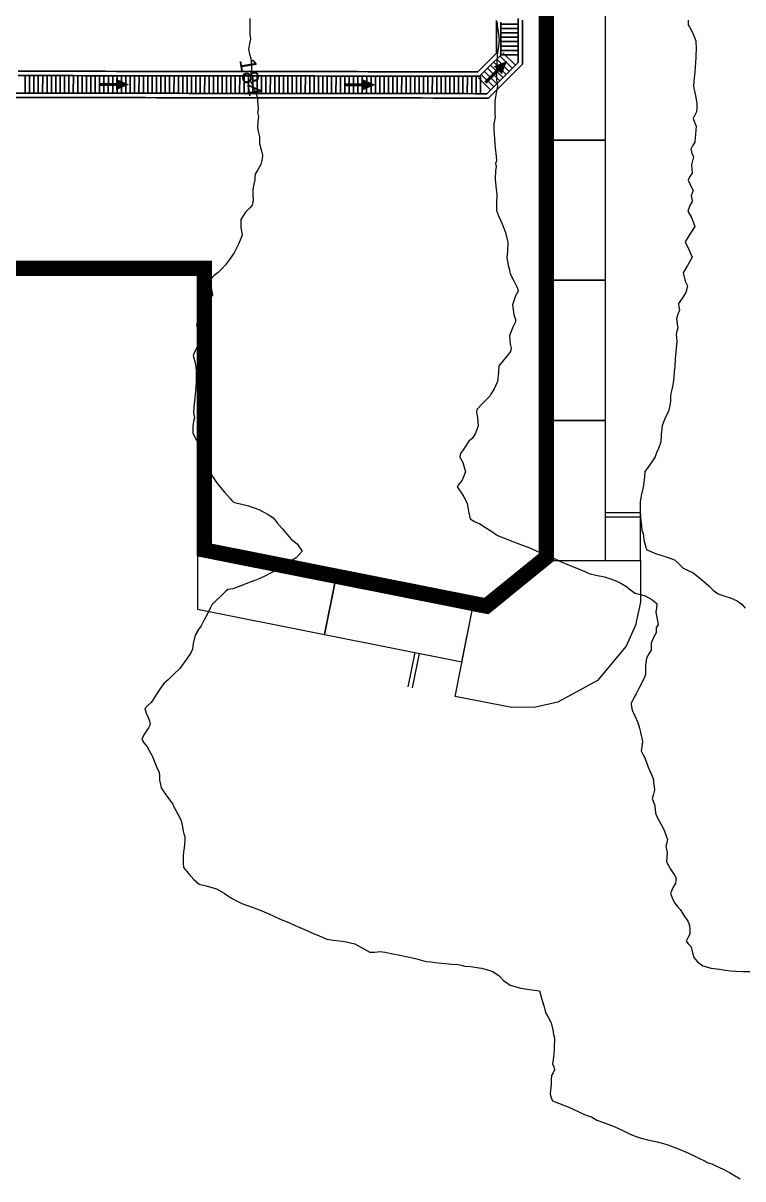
# Model space of a CAD drawing. Header units: metres. Extents: x 354768 to 355417, y 9249536 to 9250102.
# Drawn here: x 354965.79 to 354982.23, y 9249771.02 to 9249797.41 of the extents above; entities that cross this region are included whole.
import ezdxf
from ezdxf.enums import TextEntityAlignment as Align

# ---------------------------------------------------------------- set-up
doc = ezdxf.new("R2010")
doc.units = ezdxf.units.M
doc.header["$LTSCALE"] = 0.25
doc.linetypes.add('DASHED', pattern=[1.524, 1.27, -0.254])
for name, color, linetype, lineweight in [('ARQ-BASE', 8, 'CONTINUOUS', 13), ('ARQ-VEREDA', 9, 'CONTINUOUS', 9), ('CUNETA-S3', 94, 'CONTINUOUS', 35), ('LIMITE-INTERV', 1, 'DASHED', 70)]:
    doc.layers.add(name, color=color, linetype=linetype, lineweight=lineweight)
for name, color, linetype, true_color in [('CUN-FLUJO', 1, 'CONTINUOUS', 0xe60000), ('CUN-REJ-BORDE', 4, 'CONTINUOUS', 0x00aae6), ('CUN-REJ-PLATINA', 4, 'CONTINUOUS', 0x78cdf0), ('CURVAS-TXT', 33, 'CONTINUOUS', 0x966e46)]:
    doc.layers.add(name, color=color, linetype=linetype, true_color=true_color)
doc.layers.add('CURVAS', color=33, linetype='CONTINUOUS', lineweight=13, true_color=0xb08860)
doc.styles.get("Standard").update_dxf_attribs({"font": 'arial.ttf'})

# ---------------------------------------------------------------- blocks, each defined once
blk = doc.blocks.new('ARQUITECTURA_BASE')
at = {"layer": 'ARQ-VEREDA'}
for points in [[(354979.095, 9249794.739), (354979.095, 9249797.939), (354977.895, 9249797.939), (354977.895, 9249794.739), (354979.095, 9249794.739)], [(354979.095, 9249791.539), (354979.095, 9249794.739), (354977.895, 9249794.739), (354977.895, 9249791.539), (354979.095, 9249791.539)], [(354979.095, 9249788.339), (354979.095, 9249791.539), (354977.895, 9249791.539), (354977.895, 9249788.339), (354979.095, 9249788.339)], [(354979.095, 9249785.139), (354979.095, 9249788.339), (354977.895, 9249788.339), (354977.895, 9249785.139), (354979.095, 9249785.139)], [(354969.773, 9249784.028), (354972.677, 9249783.448), (354972.912, 9249784.625), (354969.774, 9249785.251), (354969.773, 9249784.028)], [(354972.677, 9249783.448), (354975.815, 9249782.822), (354976.05, 9249783.999), (354972.912, 9249784.625), (354972.677, 9249783.448)]]:
    blk.add_lwpolyline(points, close=True, dxfattribs=at)
for points in [[(354979.095, 9249786.239), (354979.895, 9249786.239)], [(354979.895, 9249785.139), (354979.895, 9249786.239)], [(354979.095, 9249786.139), (354979.895, 9249786.139)], [(354976.05, 9249783.999), (354976.417, 9249783.926), (354977.895, 9249785.139), (354979.895, 9249785.139), (354979.895, 9249784.192), (354979.777, 9249783.665), (354979.566, 9249783.184), (354978.907, 9249782.398), (354978.006, 9249781.905), (354977.494, 9249781.792), (354976.953, 9249781.779), (354975.659, 9249782.037), (354976.05, 9249783.999)], [(354974.736, 9249783.037), (354974.58, 9249782.253)], [(354974.834, 9249783.018), (354974.678, 9249782.233)]]:
    blk.add_lwpolyline(points, dxfattribs=at)
blk = doc.blocks.new('CURVAS_DE_NIVEL')
at = {"layer": 'CURVAS'}
for points in [[(354970.973, 9249797.519), (354970.969, 9249797.35), (354970.972, 9249797.248), (354970.972, 9249797.164), (354970.98, 9249797.109), (354970.987, 9249797.048), (354970.963, 9249796.945), (354970.941, 9249796.812), (354970.963, 9249796.701), (354970.989, 9249796.608), (354971.002, 9249796.53), (354971.011, 9249796.451), (354971.004, 9249796.359), (354970.994, 9249796.264), (354970.984, 9249796.175), (354970.979, 9249796.099), (354971.005, 9249796.046), (354971.034, 9249795.992), (354971.079, 9249795.893), (354971.134, 9249795.731), (354971.154, 9249795.551), (354971.157, 9249795.441), (354971.144, 9249795.375), (354971.168, 9249795.282), (354971.154, 9249795.168), (354971.143, 9249795.021), (354971.167, 9249794.908), (354971.191, 9249794.816), (354971.19, 9249794.739), (354971.189, 9249794.662), (354971.227, 9249794.52), (354971.262, 9249794.394), (354971.249, 9249794.302), (354971.236, 9249794.247), (354971.22, 9249794.187), (354971.156, 9249794.076), (354971.091, 9249793.961), (354971.086, 9249793.896), (354971.083, 9249793.83), (354971.062, 9249793.737), (354971.038, 9249793.61), (354971.04, 9249793.482), (354971.046, 9249793.386), (354971.036, 9249793.316), (354971.025, 9249793.257), (354970.967, 9249793.193), (354970.872, 9249793.096), (354970.76, 9249792.924), (354970.764, 9249792.737), (354970.79, 9249792.626), (354970.792, 9249792.567), (354970.763, 9249792.494), (354970.707, 9249792.365), (354970.644, 9249792.225), (354970.608, 9249792.167), (354970.571, 9249792.111), (354970.505, 9249792.014), (354970.414, 9249791.889), (354970.33, 9249791.802), (354970.246, 9249791.721), (354970.153, 9249791.646), (354970.08, 9249791.563), (354970.081, 9249791.402), (354970.099, 9249791.28), (354970.113, 9249791.205), (354970.076, 9249791.146), (354969.99, 9249791.025), (354969.888, 9249790.87), (354969.851, 9249790.762), (354969.824, 9249790.67), (354969.786, 9249790.598), (354969.754, 9249790.526), (354969.766, 9249790.445), (354969.784, 9249790.361), (354969.795, 9249790.269), (354969.799, 9249790.168), (354969.779, 9249790.069), (354969.751, 9249789.98), (354969.709, 9249789.901), (354969.675, 9249789.823), (354969.696, 9249789.74), (354969.724, 9249789.656), (354969.736, 9249789.563), (354969.744, 9249789.463), (354969.746, 9249789.341), (354969.744, 9249789.213), (354969.736, 9249789.108), (354969.726, 9249789.004), (354969.713, 9249788.853), (354969.693, 9249788.631), (354969.684, 9249788.508), (354969.695, 9249788.453), (354969.706, 9249788.401), (354969.682, 9249788.313), (354969.666, 9249788.209), (354969.666, 9249788.05), (354969.748, 9249787.888), (354969.822, 9249787.777), (354969.861, 9249787.727), (354969.896, 9249787.675), (354969.911, 9249787.564), (354969.924, 9249787.448), (354969.945, 9249787.374), (354969.963, 9249787.315), (354969.989, 9249787.264), (354970.086, 9249787.107), (354970.19, 9249786.941), (354970.228, 9249786.892), (354970.266, 9249786.844), (354970.393, 9249786.7), (354970.519, 9249786.558), (354970.557, 9249786.512), (354970.598, 9249786.47), (354970.68, 9249786.45), (354970.784, 9249786.427), (354970.942, 9249786.385), (354971.177, 9249786.303), (354971.385, 9249786.194), (354971.498, 9249786.12), (354971.548, 9249786.063), (354971.596, 9249786.003), (354971.708, 9249785.87), (354971.82, 9249785.737), (354971.869, 9249785.679), (354971.919, 9249785.621), (354972.051, 9249785.52), (354972.163, 9249785.353), (354972.029, 9249785.201), (354971.886, 9249785.12), (354971.834, 9249785.075), (354971.78, 9249785.031), (354971.647, 9249784.958), (354971.454, 9249784.857), (354971.311, 9249784.782), (354971.194, 9249784.726), (354971.087, 9249784.684), (354970.979, 9249784.644), (354970.762, 9249784.561), (354970.582, 9249784.494), (354970.52, 9249784.483), (354970.468, 9249784.475), (354970.418, 9249784.437), (354970.336, 9249784.358), (354970.186, 9249784.213), (354970.104, 9249784.131), (354970.071, 9249784.063), (354969.999, 9249783.922), (354969.921, 9249783.77), (354969.888, 9249783.71), (354969.855, 9249783.651), (354969.793, 9249783.564), (354969.717, 9249783.433), (354969.676, 9249783.245), (354969.656, 9249783.111), (354969.619, 9249783.029), (354969.524, 9249782.888), (354969.427, 9249782.748), (354969.372, 9249782.672), (354969.244, 9249782.549), (354969.108, 9249782.42), (354969.056, 9249782.376), (354969.005, 9249782.332), (354968.929, 9249782.224), (354968.837, 9249782.088), (354968.776, 9249781.988), (354968.717, 9249781.898), (354968.636, 9249781.828), (354968.573, 9249781.756), (354968.601, 9249781.651), (354968.645, 9249781.553), (354968.676, 9249781.471), (354968.695, 9249781.391), (354968.657, 9249781.319), (354968.61, 9249781.249), (354968.55, 9249781.157), (354968.506, 9249781.052), (354968.554, 9249780.966), (354968.623, 9249780.881), (354968.679, 9249780.785), (354968.736, 9249780.678), (354968.798, 9249780.527), (354968.843, 9249780.412), (354968.871, 9249780.361), (354968.898, 9249780.309), (354968.903, 9249780.223), (354968.908, 9249780.12), (354968.926, 9249780.023), (354968.942, 9249779.95), (354968.987, 9249779.879), (354969.096, 9249779.73), (354969.209, 9249779.573), (354969.235, 9249779.515), (354969.261, 9249779.457), (354969.326, 9249779.35), (354969.404, 9249779.201), (354969.434, 9249779.06), (354969.447, 9249778.959), (354969.465, 9249778.9), (354969.482, 9249778.84), (354969.483, 9249778.76), (354969.48, 9249778.665), (354969.467, 9249778.577), (354969.454, 9249778.487), (354969.45, 9249778.397), (354969.449, 9249778.308), (354969.447, 9249778.218), (354969.455, 9249778.132), (354969.567, 9249777.99), (354969.689, 9249777.855), (354969.75, 9249777.798), (354969.815, 9249777.747), (354969.973, 9249777.707), (354970.206, 9249777.638), (354970.38, 9249777.542), (354970.489, 9249777.468), (354970.584, 9249777.412), (354970.661, 9249777.368), (354970.724, 9249777.338), (354970.786, 9249777.309), (354970.867, 9249777.279), (354971.021, 9249777.222), (354971.188, 9249777.158), (354971.4, 9249777.067), (354971.53, 9249777.009), (354971.615, 9249776.973), (354971.701, 9249776.936), (354971.786, 9249776.899), (354971.872, 9249776.862), (354972.002, 9249776.806), (354972.215, 9249776.715), (354972.427, 9249776.624), (354972.556, 9249776.567), (354972.641, 9249776.528), (354972.728, 9249776.494), (354972.877, 9249776.472), (354973.138, 9249776.435), (354973.365, 9249776.384), (354973.571, 9249776.272), (354973.707, 9249776.191), (354973.822, 9249776.195), (354973.94, 9249776.208), (354974.064, 9249776.193), (354974.201, 9249776.167), (354974.361, 9249776.136), (354974.575, 9249776.089), (354974.75, 9249776.048), (354974.912, 9249776.008), (354975.009, 9249775.985), (354975.104, 9249775.972), (354975.199, 9249775.961), (354975.35, 9249775.946), (354975.587, 9249775.924), (354975.726, 9249775.91), (354975.8, 9249775.894), (354975.875, 9249775.877), (354976.007, 9249775.864), (354976.258, 9249775.83), (354976.505, 9249775.761), (354976.656, 9249775.659), (354976.762, 9249775.547), (354976.913, 9249775.444), (354977.162, 9249775.371), (354977.414, 9249775.332), (354977.531, 9249775.321), (354977.588, 9249775.31), (354977.606, 9249775.231), (354977.65, 9249775.094), (354977.696, 9249774.946), (354977.709, 9249774.882), (354977.723, 9249774.819), (354977.779, 9249774.724), (354977.852, 9249774.578), (354977.889, 9249774.421), (354977.905, 9249774.318), (354977.917, 9249774.268), (354977.928, 9249774.217), (354977.926, 9249774.153), (354977.922, 9249774.08), (354977.919, 9249773.986), (354977.912, 9249773.863), (354977.896, 9249773.743), (354977.885, 9249773.648), (354977.91, 9249773.577), (354977.93, 9249773.507), (354977.898, 9249773.442), (354977.862, 9249773.376), (354977.856, 9249773.279), (354977.852, 9249773.159), (354977.839, 9249773.044), (354977.832, 9249772.949), (354977.852, 9249772.871), (354977.886, 9249772.801), (354978.019, 9249772.746), (354978.258, 9249772.654), (354978.484, 9249772.548), (354978.614, 9249772.484), (354978.695, 9249772.457), (354978.771, 9249772.432), (354978.834, 9249772.396), (354978.897, 9249772.36), (354979.044, 9249772.307), (354979.288, 9249772.214), (354979.501, 9249772.118), (354979.628, 9249772.057), (354979.708, 9249772.019), (354979.79, 9249771.983), (354979.906, 9249771.95), (354980.083, 9249771.904), (354980.275, 9249771.86), (354980.39, 9249771.835), (354980.444, 9249771.818), (354980.498, 9249771.801), (354980.575, 9249771.771), (354980.736, 9249771.708), (354980.923, 9249771.631), (354981.106, 9249771.549), (354981.257, 9249771.477), (354981.327, 9249771.443), (354981.372, 9249771.418), (354981.416, 9249771.393), (354981.469, 9249771.376), (354981.525, 9249771.358), (354981.613, 9249771.317), (354981.779, 9249771.237), (354981.922, 9249771.165), (354982.055, 9249771.086), (354982.169, 9249771.017)], [(354976.619, 9249797.43), (354976.617, 9249797.351), (354976.64, 9249797.22), (354976.663, 9249797.034), (354976.648, 9249796.885), (354976.631, 9249796.786), (354976.627, 9249796.735), (354976.622, 9249796.683), (354976.618, 9249796.631), (354976.613, 9249796.579), (354976.608, 9249796.473), (354976.603, 9249796.33), (354976.603, 9249796.206), (354976.606, 9249796.111), (354976.617, 9249796.042), (354976.627, 9249795.973), (354976.614, 9249795.899), (354976.597, 9249795.823), (354976.58, 9249795.732), (354976.564, 9249795.623), (354976.562, 9249795.514), (354976.563, 9249795.421), (354976.569, 9249795.344), (354976.573, 9249795.268), (354976.556, 9249795.192), (354976.539, 9249795.116), (354976.544, 9249794.986), (354976.559, 9249794.764), (354976.575, 9249794.567), (354976.593, 9249794.363), (354976.601, 9249794.266), (354976.577, 9249794.203), (354976.596, 9249794.141), (354976.582, 9249794.036), (354976.57, 9249793.849), (354976.588, 9249793.689), (354976.61, 9249793.499), (354976.606, 9249793.286), (354976.606, 9249793.136), (354976.651, 9249793.011), (354976.695, 9249792.916), (354976.726, 9249792.843), (354976.755, 9249792.768), (354976.807, 9249792.632), (354976.862, 9249792.405), (354976.852, 9249792.209), (354976.836, 9249792.052), (354976.869, 9249791.882), (354976.898, 9249791.78), (354976.918, 9249791.69), (354977.003, 9249791.524), (354977.087, 9249791.362), (354977.096, 9249791.293), (354977.036, 9249791.187), (354976.968, 9249790.976), (354977, 9249790.756), (354977.041, 9249790.642), (354977.036, 9249790.589), (354976.974, 9249790.47), (354976.902, 9249790.272), (354976.917, 9249790.089), (354976.942, 9249789.983), (354976.924, 9249789.915), (354976.837, 9249789.805), (354976.741, 9249789.685), (354976.696, 9249789.635), (354976.656, 9249789.583), (354976.649, 9249789.441), (354976.624, 9249789.231), (354976.549, 9249789.059), (354976.493, 9249788.965), (354976.448, 9249788.891), (354976.3, 9249788.738), (354976.156, 9249788.588), (354976.145, 9249788.529), (354976.173, 9249788.407), (354976.188, 9249788.204), (354976.117, 9249788.03), (354976.053, 9249787.934), (354976.014, 9249787.901), (354975.974, 9249787.867), (354975.873, 9249787.714), (354975.777, 9249787.565), (354975.767, 9249787.498), (354975.835, 9249787.376), (354975.897, 9249787.164), (354975.816, 9249786.976), (354975.74, 9249786.88), (354975.704, 9249786.826), (354975.742, 9249786.767), (354975.794, 9249786.69), (354975.858, 9249786.594), (354975.935, 9249786.451), (354975.965, 9249786.258), (354976.001, 9249786.091), (354976.101, 9249786.028), (354976.222, 9249785.978), (354976.351, 9249785.896), (354976.518, 9249785.786), (354976.604, 9249785.729), (354976.661, 9249785.695), (354976.763, 9249785.657), (354976.98, 9249785.576), (354977.197, 9249785.493), (354977.377, 9249785.419), (354977.526, 9249785.356), (354977.599, 9249785.325), (354977.658, 9249785.301), (354977.716, 9249785.276), (354977.774, 9249785.251), (354977.831, 9249785.225), (354977.903, 9249785.192), (354978.049, 9249785.127), (354978.224, 9249785.05), (354978.479, 9249784.946), (354978.62, 9249784.89), (354978.68, 9249784.86), (354978.741, 9249784.832), (354978.876, 9249784.805), (354979.069, 9249784.765), (354979.208, 9249784.723), (354979.332, 9249784.676), (354979.446, 9249784.62), (354979.556, 9249784.555), (354979.668, 9249784.469), (354979.774, 9249784.395), (354979.886, 9249784.362), (354979.998, 9249784.331), (354980.149, 9249784.248), (354980.266, 9249784.156), (354980.261, 9249784.06), (354980.242, 9249783.955), (354980.271, 9249783.799), (354980.297, 9249783.676), (354980.254, 9249783.599), (354980.253, 9249783.546), (354980.25, 9249783.488), (354980.193, 9249783.378), (354980.134, 9249783.255), (354980.135, 9249783.173), (354980.135, 9249783.092), (354980.084, 9249783.009), (354980.027, 9249782.909), (354980.01, 9249782.75), (354980.005, 9249782.628), (354980.009, 9249782.556), (354979.99, 9249782.489), (354979.935, 9249782.374), (354979.857, 9249782.214), (354979.791, 9249782.095), (354979.742, 9249782.006), (354979.708, 9249781.941), (354979.681, 9249781.874), (354979.687, 9249781.798), (354979.702, 9249781.719), (354979.762, 9249781.592), (354979.832, 9249781.441), (354979.868, 9249781.311), (354979.889, 9249781.222), (354979.909, 9249781.145), (354979.924, 9249781.079), (354979.939, 9249780.998), (354979.922, 9249780.895), (354979.91, 9249780.79), (354979.945, 9249780.72), (354979.986, 9249780.65), (354980.02, 9249780.551), (354980.066, 9249780.422), (354980.133, 9249780.269), (354980.182, 9249780.161), (354980.186, 9249780.109), (354980.189, 9249780.056), (354980.204, 9249779.983), (354980.216, 9249779.893), (354980.186, 9249779.8), (354980.159, 9249779.704), (354980.188, 9249779.623), (354980.223, 9249779.542), (354980.229, 9249779.446), (354980.24, 9249779.342), (354980.327, 9249779.176), (354980.405, 9249779.041), (354980.437, 9249778.971), (354980.474, 9249778.878), (354980.511, 9249778.767), (354980.494, 9249778.688), (354980.475, 9249778.613), (354980.489, 9249778.542), (354980.505, 9249778.471), (354980.491, 9249778.375), (354980.487, 9249778.257), (354980.581, 9249778.088), (354980.668, 9249777.955), (354980.705, 9249777.883), (354980.702, 9249777.831), (354980.694, 9249777.774), (354980.636, 9249777.679), (354980.58, 9249777.539), (354980.62, 9249777.411), (354980.678, 9249777.31), (354980.736, 9249777.237), (354980.797, 9249777.166), (354980.892, 9249777.028), (354980.973, 9249776.905), (354980.995, 9249776.849), (354981.013, 9249776.793), (354981.022, 9249776.71), (354981.022, 9249776.609), (354980.975, 9249776.523), (354980.938, 9249776.444), (354980.988, 9249776.38), (354981.048, 9249776.314), (354981.072, 9249776.207), (354981.113, 9249776.074), (354981.198, 9249775.972), (354981.317, 9249775.886), (354981.509, 9249775.833), (354981.701, 9249775.803), (354981.828, 9249775.784), (354981.956, 9249775.771), (354982.072, 9249775.762), (354982.227, 9249775.754), (354982.396, 9249775.755)], [(354980.985, 9249797.483), (354980.981, 9249797.376), (354981.016, 9249797.311), (354981.057, 9249797.247), (354981.104, 9249797.149), (354981.155, 9249797.006), (354981.164, 9249796.812), (354981.16, 9249796.68), (354981.155, 9249796.622), (354981.149, 9249796.511), (354981.134, 9249796.298), (354981.112, 9249796.088), (354981.1, 9249795.976), (354981.116, 9249795.892), (354981.148, 9249795.755), (354981.182, 9249795.584), (354981.182, 9249795.476), (354981.172, 9249795.383), (354981.133, 9249795.309), (354981.099, 9249795.237), (354981.128, 9249795.154), (354981.162, 9249795.062), (354981.158, 9249794.97), (354981.147, 9249794.878), (354981.143, 9249794.785), (354981.131, 9249794.694), (354981.081, 9249794.613), (354981.039, 9249794.532), (354981.068, 9249794.446), (354981.102, 9249794.357), (354981.084, 9249794.267), (354981.06, 9249794.176), (354981.068, 9249794.081), (354981.071, 9249793.989), (354981.022, 9249793.908), (354980.979, 9249793.828), (354981.035, 9249793.703), (354981.093, 9249793.592), (354981.071, 9249793.53), (354981.048, 9249793.467), (354981.062, 9249793.403), (354981.075, 9249793.339), (354981.023, 9249793.247), (354980.974, 9249793.118), (354981.057, 9249792.973), (354981.133, 9249792.769), (354981.023, 9249792.591), (354980.914, 9249792.414), (354980.993, 9249792.239), (354981.073, 9249792.064), (354980.97, 9249791.874), (354980.864, 9249791.708), (354980.912, 9249791.518), (354980.969, 9249791.412), (354980.954, 9249791.346), (354980.932, 9249791.257), (354980.849, 9249791.139), (354980.764, 9249791.007), (354980.772, 9249790.933), (354980.783, 9249790.857), (354980.749, 9249790.767), (354980.714, 9249790.657), (354980.73, 9249790.542), (354980.748, 9249790.448), (354980.726, 9249790.375), (354980.704, 9249790.303), (354980.712, 9249790.228), (354980.723, 9249790.152), (354980.71, 9249789.98), (354980.688, 9249789.743), (354980.674, 9249789.573), (354980.663, 9249789.448), (354980.654, 9249789.345), (354980.644, 9249789.243), (354980.621, 9249789.117), (354980.602, 9249789.016), (354980.588, 9249788.955), (354980.576, 9249788.894), (354980.576, 9249788.835), (354980.576, 9249788.775), (354980.561, 9249788.679), (354980.531, 9249788.543), (354980.466, 9249788.412), (354980.388, 9249788.222), (354980.366, 9249788.014), (354980.356, 9249787.849), (354980.302, 9249787.694), (354980.26, 9249787.599), (354980.228, 9249787.505), (354980.135, 9249787.37), (354980.043, 9249787.238), (354979.995, 9249787.17), (354979.982, 9249787.046), (354979.953, 9249786.818), (354979.917, 9249786.654), (354979.888, 9249786.488), (354979.883, 9249786.286), (354979.893, 9249786.114), (354979.912, 9249785.936), (354979.927, 9249785.832), (354979.957, 9249785.754), (354979.962, 9249785.69), (354979.97, 9249785.615), (354979.999, 9249785.498), (354980.03, 9249785.392), (354980.077, 9249785.368), (354980.127, 9249785.346), (354980.179, 9249785.325), (354980.233, 9249785.303), (354980.336, 9249785.272), (354980.525, 9249785.211), (354980.671, 9249785.152), (354980.774, 9249785.058), (354980.868, 9249784.966), (354980.981, 9249784.91), (354981.095, 9249784.855), (354981.2, 9249784.774), (354981.336, 9249784.659), (354981.45, 9249784.562), (354981.556, 9249784.462), (354981.669, 9249784.375), (354981.819, 9249784.325), (354981.967, 9249784.282), (354982.1, 9249784.215), (354982.207, 9249784.142), (354982.285, 9249784.048)]]:
    blk.add_lwpolyline(points, dxfattribs=at)
at = {"layer": 'CURVAS-TXT'}
blk.add_text('184', height=0.375, rotation=-80.626, dxfattribs=at).set_placement((354970.984, 9249796.175), align=Align.MIDDLE_CENTER)
blk = doc.blocks.new('LIMITE_DE_INTERVENCION')
at = {"layer": 'LIMITE-INTERV', "const_width": 0.35}
blk.add_lwpolyline([(354813.64, 9249855.63), (354841.92, 9249883.91), (354871.13, 9249854.7), (354916.13, 9249854.7), (354916.13, 9249869.58), (354977.74, 9249869.58), (354977.74, 9249785.21), (354976.37, 9249784.1), (354969.93, 9249785.38), (354969.93, 9249791.81), (354955.81, 9249791.81), (354948.88, 9249794.19), (354936.64, 9249794.19), (354936.64, 9249792.02), (354926.97, 9249793.95), (354926.97, 9249800.53), (354919.17, 9249800.53), (354919.17, 9249802.42), (354907.61, 9249802.61), (354883.57, 9249802.61), (354879.56, 9249803.41), (354859.72, 9249811.52)], close=True, dxfattribs=at)
blk = doc.blocks.new('CUNETAS_SISTEMA_3_NORESTE_LOSA')
at = {"layer": 'CUN-FLUJO', "const_width": 0.07}
for points in [[(354976.352, 9249796.053), (354976.635, 9249796.336)], [(354967.513, 9249796.012), (354967.912, 9249796.011)], [(354973.138, 9249796.005), (354973.537, 9249796.004)]]:
    blk.add_lwpolyline(points, dxfattribs=at)
at = {"layer": 'CUN-FLUJO', "true_color": 0xe60000}
for points in [[(354976.848, 9249796.548), (354976.544, 9249796.428), (354976.727, 9249796.244)], [(354968.212, 9249796.011), (354967.913, 9249796.141), (354967.912, 9249795.881)], [(354973.837, 9249796.004), (354973.538, 9249796.134), (354973.537, 9249795.874)]]:
    blk.add_solid(points, dxfattribs=at)
at = {"layer": 'CUN-REJ-BORDE'}
for points in [[(354977.1, 9249797.518), (354977.1, 9249797.268), (354977.1, 9249797.018), (354977.1, 9249796.767), (354977.1, 9249796.517), (354976.921, 9249796.338), (354976.741, 9249796.159), (354976.562, 9249795.98), (354976.383, 9249795.801), (354976.131, 9249795.801), (354975.879, 9249795.802), (354975.627, 9249795.802), (354975.375, 9249795.802), (354975.123, 9249795.802), (354974.872, 9249795.803), (354974.62, 9249795.803), (354974.368, 9249795.803), (354974.116, 9249795.804), (354973.864, 9249795.804), (354973.612, 9249795.804), (354973.361, 9249795.805), (354973.109, 9249795.805), (354972.857, 9249795.805), (354972.605, 9249795.806), (354972.353, 9249795.806), (354972.101, 9249795.806), (354971.85, 9249795.807), (354971.598, 9249795.807), (354971.346, 9249795.807), (354971.094, 9249795.807), (354970.842, 9249795.808), (354970.59, 9249795.808), (354970.339, 9249795.808), (354970.087, 9249795.809), (354969.835, 9249795.809), (354969.583, 9249795.809), (354969.331, 9249795.81), (354969.079, 9249795.81), (354968.828, 9249795.81), (354968.576, 9249795.811), (354968.324, 9249795.811), (354968.072, 9249795.811), (354967.82, 9249795.812), (354967.568, 9249795.812), (354967.317, 9249795.812), (354967.065, 9249795.812), (354966.813, 9249795.813), (354966.561, 9249795.813), (354966.309, 9249795.813), (354966.057, 9249795.814), (354965.806, 9249795.814), (354965.554, 9249795.814)], [(354965.677, 9249796.214), (354965.928, 9249796.214), (354966.179, 9249796.214), (354966.43, 9249796.213), (354966.681, 9249796.213), (354966.932, 9249796.213), (354967.183, 9249796.212), (354967.434, 9249796.212), (354967.685, 9249796.212), (354967.936, 9249796.211), (354968.187, 9249796.211), (354968.438, 9249796.211), (354968.689, 9249796.21), (354968.94, 9249796.21), (354969.191, 9249796.21), (354969.442, 9249796.21), (354969.693, 9249796.209), (354969.944, 9249796.209), (354970.195, 9249796.209), (354970.445, 9249796.208), (354970.696, 9249796.208), (354970.947, 9249796.208), (354971.198, 9249796.207), (354971.449, 9249796.207), (354971.7, 9249796.207), (354971.951, 9249796.206), (354972.202, 9249796.206), (354972.453, 9249796.206), (354972.704, 9249796.205), (354972.955, 9249796.205), (354973.206, 9249796.205), (354973.457, 9249796.205), (354973.708, 9249796.204), (354973.959, 9249796.204), (354974.21, 9249796.204), (354974.461, 9249796.203), (354974.712, 9249796.203), (354974.963, 9249796.203), (354975.214, 9249796.202), (354975.465, 9249796.202), (354975.715, 9249796.202), (354975.966, 9249796.201), (354976.217, 9249796.201), (354976.459, 9249796.442), (354976.7, 9249796.683), (354976.7, 9249796.934), (354976.7, 9249797.185), (354976.7, 9249797.436)], [(354977.2, 9249797.478), (354977.2, 9249797.227), (354977.2, 9249796.977), (354977.2, 9249796.726), (354977.2, 9249796.476), (354977.006, 9249796.282), (354976.812, 9249796.088), (354976.618, 9249795.895), (354976.424, 9249795.701), (354976.171, 9249795.701), (354975.918, 9249795.701), (354975.666, 9249795.702), (354975.413, 9249795.702), (354975.16, 9249795.702), (354974.907, 9249795.703), (354974.655, 9249795.703), (354974.402, 9249795.703), (354974.149, 9249795.704), (354973.896, 9249795.704), (354973.644, 9249795.704), (354973.391, 9249795.705), (354973.138, 9249795.705), (354972.885, 9249795.705), (354972.633, 9249795.706), (354972.38, 9249795.706), (354972.127, 9249795.706), (354971.874, 9249795.707), (354971.622, 9249795.707), (354971.369, 9249795.707), (354971.116, 9249795.707), (354970.863, 9249795.708), (354970.611, 9249795.708), (354970.358, 9249795.708), (354970.105, 9249795.709), (354969.852, 9249795.709), (354969.6, 9249795.709), (354969.347, 9249795.71), (354969.094, 9249795.71), (354968.841, 9249795.71), (354968.589, 9249795.711), (354968.336, 9249795.711), (354968.083, 9249795.711), (354967.83, 9249795.712), (354967.578, 9249795.712), (354967.325, 9249795.712), (354967.072, 9249795.712), (354966.819, 9249795.713), (354966.567, 9249795.713), (354966.314, 9249795.713), (354966.061, 9249795.714), (354965.808, 9249795.714), (354965.556, 9249795.714)], [(354965.675, 9249796.314), (354965.925, 9249796.314), (354966.175, 9249796.314), (354966.425, 9249796.313), (354966.675, 9249796.313), (354966.925, 9249796.313), (354967.175, 9249796.312), (354967.425, 9249796.312), (354967.675, 9249796.312), (354967.925, 9249796.311), (354968.175, 9249796.311), (354968.425, 9249796.311), (354968.675, 9249796.31), (354968.925, 9249796.31), (354969.175, 9249796.31), (354969.425, 9249796.31), (354969.675, 9249796.309), (354969.925, 9249796.309), (354970.175, 9249796.309), (354970.426, 9249796.308), (354970.676, 9249796.308), (354970.926, 9249796.308), (354971.176, 9249796.307), (354971.426, 9249796.307), (354971.676, 9249796.307), (354971.926, 9249796.306), (354972.176, 9249796.306), (354972.426, 9249796.306), (354972.676, 9249796.306), (354972.926, 9249796.305), (354973.176, 9249796.305), (354973.426, 9249796.305), (354973.676, 9249796.304), (354973.926, 9249796.304), (354974.176, 9249796.304), (354974.426, 9249796.303), (354974.676, 9249796.303), (354974.926, 9249796.303), (354975.176, 9249796.302), (354975.426, 9249796.302), (354975.676, 9249796.302), (354975.926, 9249796.301), (354976.176, 9249796.301), (354976.388, 9249796.513), (354976.6, 9249796.724), (354976.6, 9249796.974), (354976.6, 9249797.224), (354976.6, 9249797.475)]]:
    blk.add_lwpolyline(points, dxfattribs=at)
at = {"layer": 'CUN-REJ-PLATINA'}
for p, q in [((354976.7, 9249797.39), (354977.1, 9249797.39)), ((354976.7, 9249797.29), (354977.1, 9249797.29)), ((354976.7, 9249797.19), (354977.1, 9249797.19)), ((354976.7, 9249797.09), (354977.1, 9249797.09)), ((354976.7, 9249796.99), (354977.1, 9249796.99)), ((354976.7, 9249796.89), (354977.1, 9249796.89)), ((354976.7, 9249796.79), (354977.1, 9249796.79)), ((354976.539, 9249796.522), (354976.822, 9249796.239)), ((354976.61, 9249796.593), (354976.893, 9249796.31)), ((354976.681, 9249796.664), (354976.963, 9249796.381)), ((354976.7, 9249796.69), (354977.1, 9249796.69)), ((354976.751, 9249796.734), (354977.034, 9249796.451)), ((354976.327, 9249796.31), (354976.609, 9249796.027)), ((354976.398, 9249796.381), (354976.68, 9249796.098)), ((354976.468, 9249796.452), (354976.751, 9249796.169)), ((354965.838, 9249796.214), (354965.837, 9249795.814)), ((354965.938, 9249796.214), (354965.937, 9249795.814)), ((354966.038, 9249796.214), (354966.037, 9249795.814)), ((354966.138, 9249796.214), (354966.137, 9249795.814)), ((354966.238, 9249796.214), (354966.237, 9249795.814)), ((354966.338, 9249796.213), (354966.337, 9249795.813)), ((354966.438, 9249796.213), (354966.437, 9249795.813)), ((354966.538, 9249796.213), (354966.537, 9249795.813)), ((354966.638, 9249796.213), (354966.637, 9249795.813)), ((354966.738, 9249796.213), (354966.737, 9249795.813)), ((354966.838, 9249796.213), (354966.837, 9249795.813)), ((354966.938, 9249796.213), (354966.937, 9249795.813)), ((354967.038, 9249796.213), (354967.037, 9249795.813)), ((354967.138, 9249796.212), (354967.137, 9249795.812)), ((354967.238, 9249796.212), (354967.237, 9249795.812)), ((354967.338, 9249796.212), (354967.337, 9249795.812)), ((354967.438, 9249796.212), (354967.437, 9249795.812)), ((354967.538, 9249796.212), (354967.537, 9249795.812)), ((354967.638, 9249796.212), (354967.637, 9249795.812)), ((354967.738, 9249796.212), (354967.737, 9249795.812)), ((354967.838, 9249796.212), (354967.837, 9249795.812)), ((354967.938, 9249796.211), (354967.937, 9249795.811)), ((354968.038, 9249796.211), (354968.037, 9249795.811)), ((354968.138, 9249796.211), (354968.137, 9249795.811)), ((354968.238, 9249796.211), (354968.237, 9249795.811)), ((354968.338, 9249796.211), (354968.337, 9249795.811)), ((354968.438, 9249796.211), (354968.437, 9249795.811)), ((354968.538, 9249796.211), (354968.537, 9249795.811)), ((354968.638, 9249796.211), (354968.637, 9249795.811)), ((354968.738, 9249796.21), (354968.737, 9249795.81)), ((354968.838, 9249796.21), (354968.837, 9249795.81)), ((354968.938, 9249796.21), (354968.937, 9249795.81)), ((354969.038, 9249796.21), (354969.037, 9249795.81)), ((354969.138, 9249796.21), (354969.137, 9249795.81)), ((354969.238, 9249796.21), (354969.237, 9249795.81)), ((354969.338, 9249796.21), (354969.337, 9249795.81)), ((354969.438, 9249796.21), (354969.437, 9249795.81)), ((354969.538, 9249796.209), (354969.537, 9249795.809)), ((354969.638, 9249796.209), (354969.637, 9249795.809)), ((354969.738, 9249796.209), (354969.737, 9249795.809)), ((354969.838, 9249796.209), (354969.837, 9249795.809)), ((354969.938, 9249796.209), (354969.937, 9249795.809)), ((354970.038, 9249796.209), (354970.037, 9249795.809)), ((354970.138, 9249796.209), (354970.137, 9249795.809)), ((354970.238, 9249796.209), (354970.237, 9249795.809)), ((354970.338, 9249796.208), (354970.337, 9249795.808)), ((354970.438, 9249796.208), (354970.437, 9249795.808)), ((354970.538, 9249796.208), (354970.537, 9249795.808)), ((354970.638, 9249796.208), (354970.637, 9249795.808)), ((354970.738, 9249796.208), (354970.737, 9249795.808)), ((354970.838, 9249796.208), (354970.837, 9249795.808)), ((354970.938, 9249796.208), (354970.937, 9249795.808)), ((354971.038, 9249796.208), (354971.037, 9249795.808)), ((354971.138, 9249796.207), (354971.137, 9249795.807)), ((354971.238, 9249796.207), (354971.237, 9249795.807)), ((354971.338, 9249796.207), (354971.337, 9249795.807)), ((354971.438, 9249796.207), (354971.437, 9249795.807)), ((354971.538, 9249796.207), (354971.537, 9249795.807)), ((354971.638, 9249796.207), (354971.637, 9249795.807)), ((354971.738, 9249796.207), (354971.737, 9249795.807)), ((354971.838, 9249796.207), (354971.837, 9249795.807)), ((354971.938, 9249796.206), (354971.937, 9249795.806)), ((354972.038, 9249796.206), (354972.037, 9249795.806)), ((354972.138, 9249796.206), (354972.137, 9249795.806)), ((354972.238, 9249796.206), (354972.237, 9249795.806)), ((354972.338, 9249796.206), (354972.337, 9249795.806)), ((354972.438, 9249796.206), (354972.437, 9249795.806)), ((354972.538, 9249796.206), (354972.537, 9249795.806)), ((354972.638, 9249796.206), (354972.637, 9249795.806)), ((354972.738, 9249796.205), (354972.737, 9249795.805)), ((354972.838, 9249796.205), (354972.837, 9249795.805)), ((354972.938, 9249796.205), (354972.937, 9249795.805)), ((354973.038, 9249796.205), (354973.037, 9249795.805)), ((354973.138, 9249796.205), (354973.137, 9249795.805)), ((354973.238, 9249796.205), (354973.237, 9249795.805)), ((354973.338, 9249796.205), (354973.337, 9249795.805)), ((354973.438, 9249796.205), (354973.437, 9249795.805)), ((354973.538, 9249796.204), (354973.537, 9249795.804)), ((354973.638, 9249796.204), (354973.637, 9249795.804)), ((354973.738, 9249796.204), (354973.737, 9249795.804)), ((354973.838, 9249796.204), (354973.837, 9249795.804)), ((354973.938, 9249796.204), (354973.937, 9249795.804)), ((354974.038, 9249796.204), (354974.037, 9249795.804)), ((354974.138, 9249796.204), (354974.137, 9249795.804)), ((354974.238, 9249796.204), (354974.237, 9249795.804)), ((354974.338, 9249796.203), (354974.337, 9249795.803)), ((354974.438, 9249796.203), (354974.437, 9249795.803)), ((354974.538, 9249796.203), (354974.537, 9249795.803)), ((354974.638, 9249796.203), (354974.637, 9249795.803)), ((354974.738, 9249796.203), (354974.737, 9249795.803)), ((354974.838, 9249796.203), (354974.837, 9249795.803)), ((354974.938, 9249796.203), (354974.937, 9249795.803)), ((354975.038, 9249796.203), (354975.037, 9249795.803)), ((354975.138, 9249796.202), (354975.137, 9249795.802)), ((354975.238, 9249796.202), (354975.237, 9249795.802)), ((354975.338, 9249796.202), (354975.337, 9249795.802)), ((354975.438, 9249796.202), (354975.437, 9249795.802)), ((354975.538, 9249796.202), (354975.537, 9249795.802)), ((354975.638, 9249796.202), (354975.637, 9249795.802)), ((354975.738, 9249796.202), (354975.737, 9249795.802)), ((354975.838, 9249796.202), (354975.837, 9249795.802)), ((354975.938, 9249796.201), (354975.937, 9249795.801)), ((354976.038, 9249796.201), (354976.037, 9249795.801)), ((354976.138, 9249796.201), (354976.137, 9249795.801)), ((354976.185, 9249796.169), (354976.468, 9249795.886)), ((354976.238, 9249796.201), (354976.237, 9249795.801)), ((354976.256, 9249796.24), (354976.539, 9249795.957))]:
    blk.add_line(p, q, dxfattribs=at)

msp = doc.modelspace()

# ---------------------------------------------------------------- block references
at = {"layer": 'ARQ-BASE'}
msp.add_blockref('ARQUITECTURA_BASE', (0, 0), dxfattribs=at)
at = {"layer": 'CUNETA-S3'}
msp.add_blockref('CUNETAS_SISTEMA_3_NORESTE_LOSA', (0, 0), dxfattribs=at)
at = {"layer": 'CURVAS'}
msp.add_blockref('CURVAS_DE_NIVEL', (0, 0), dxfattribs=at)
at = {"layer": 'LIMITE-INTERV'}
msp.add_blockref('LIMITE_DE_INTERVENCION', (0, 0), dxfattribs=at)

doc.saveas('drawing.dxf')
